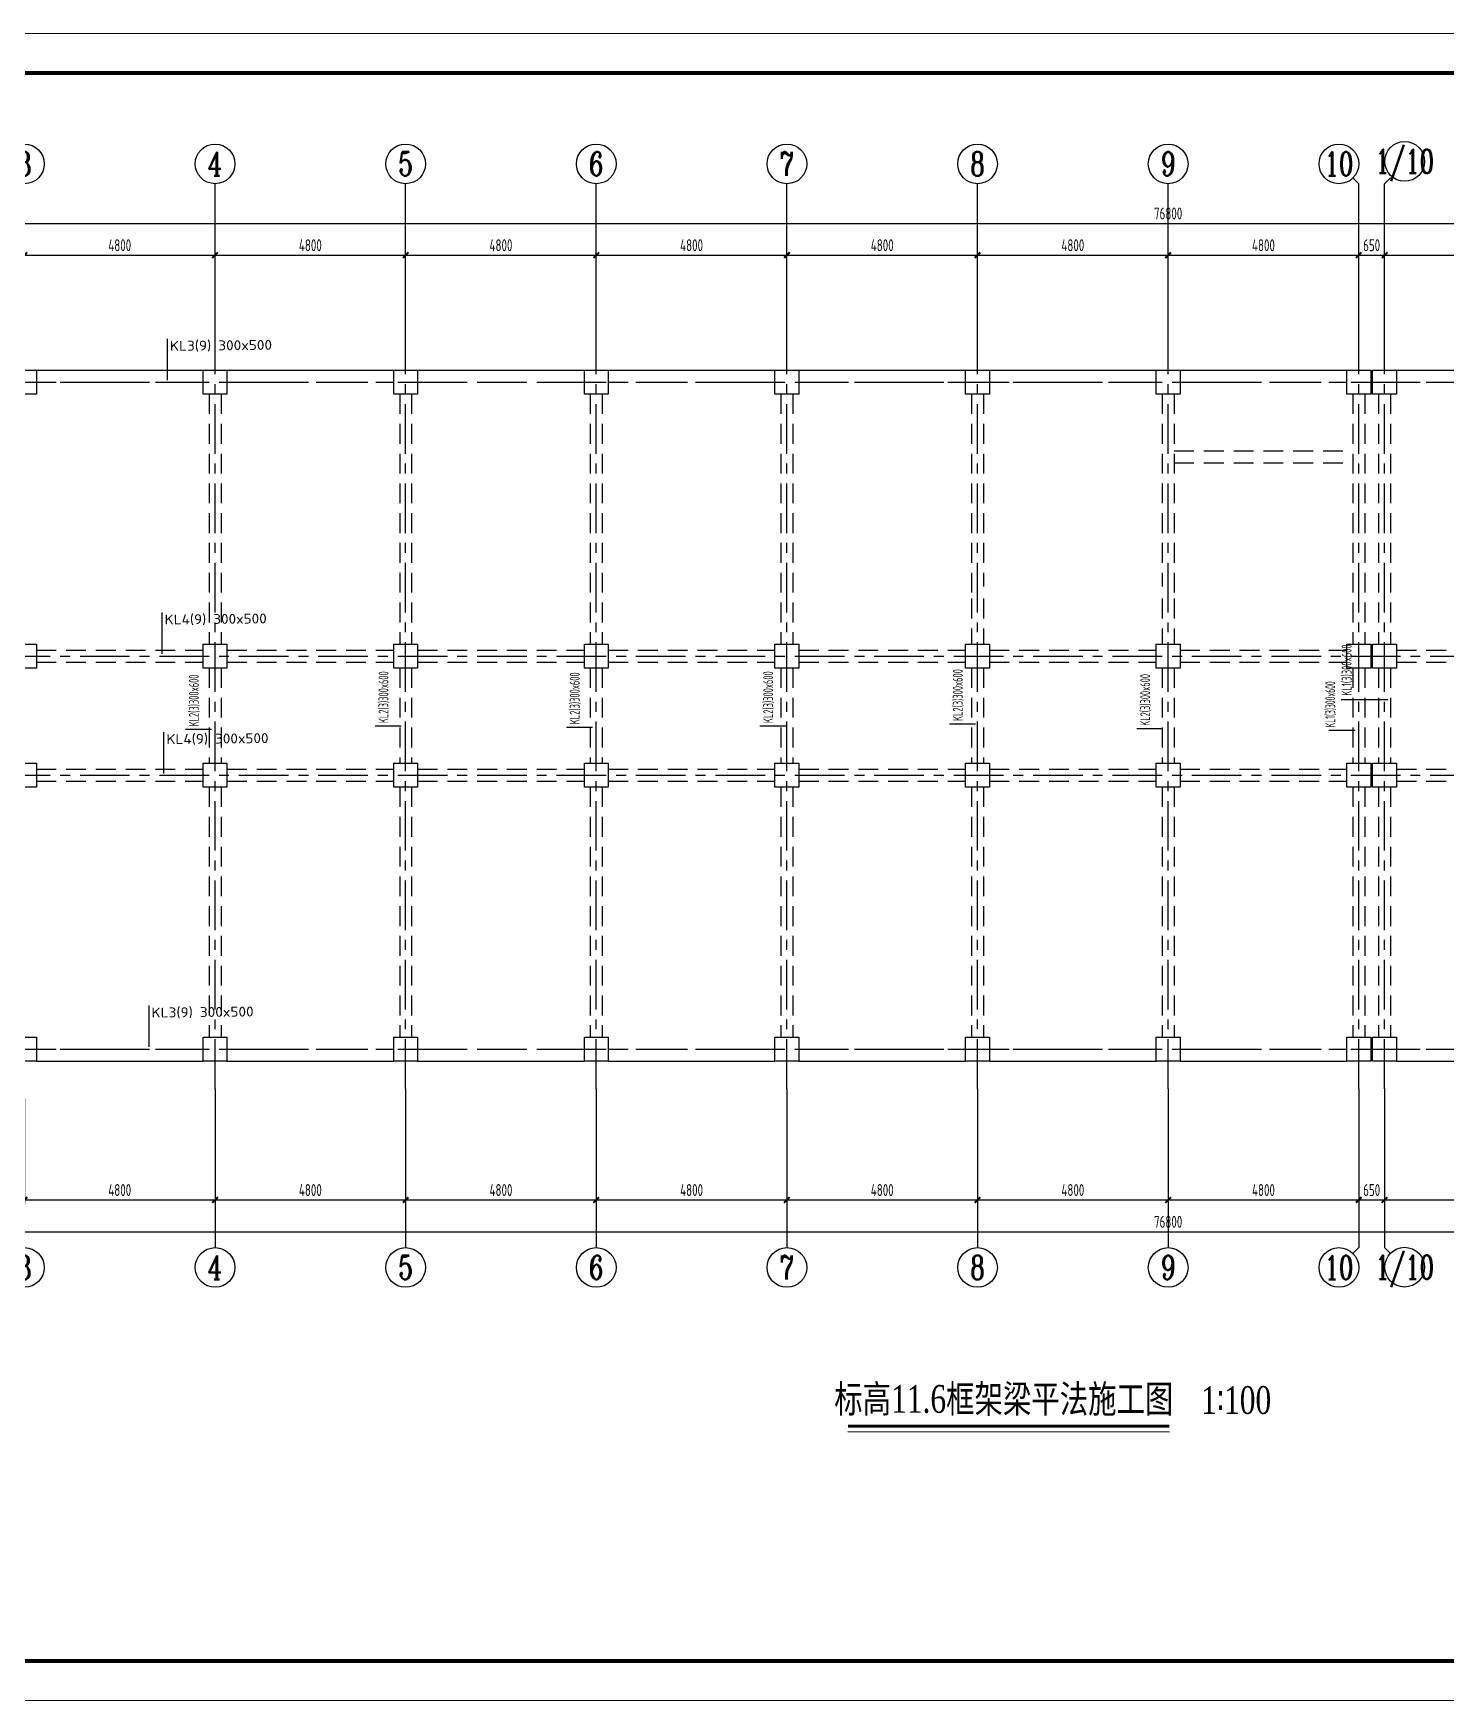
# Model space of a CAD drawing. Extents: x 50245 to 535158, y -325728 to -122983.
# Drawn here: x 195025 to 230588, y -211795 to -169795 of the extents above; entities that cross this region are included whole.
import ezdxf
from ezdxf.enums import TextEntityAlignment as Align

# ---------------------------------------------------------------- set-up
doc = ezdxf.new("R2010")
doc.units = 0
doc.header["$LTSCALE"] = 1000
doc.linetypes.add('CENTER', pattern=[2, 1.25, -0.25, 0.25, -0.25])
doc.linetypes.add('DASHED', pattern=[0.75, 0.5, -0.25])
doc.layers.get('0').update_dxf_attribs({"linetype": 'CONTINUOUS'})
doc.layers.get('Defpoints').update_dxf_attribs({"linetype": 'CONTINUOUS'})
for name, color, linetype in [('AXIS', 253, 'CENTER'), ('AXIS_DIM', 3, 'CONTINUOUS'), ('AXIS_NUM', 7, 'CONTINUOUS'), ('BEAM', 4, 'DASHED'), ('BEAM_CON', 4, 'CONTINUOUS'), ('COLU', 7, 'CONTINUOUS'), ('DIM_SYMB', 3, 'CONTINUOUS'), ('梁集中标注', 2, 'CONTINUOUS')]:
    doc.layers.add(name, color=color, linetype=linetype)
doc.layers.add('PUB_TITLE', color=7, linetype='CONTINUOUS', lineweight=0)
doc.styles.add('TSSD_Axis', font='complex.shx', dxfattribs={"width": 0.7, "bigfont": 'hztxt.shx'})
doc.styles.add('TSSD_Dimension', font='tssdeng.shx', dxfattribs={"width": 0.7, "bigfont": 'hztxt.shx'})
doc.styles.add('图签', font='times.ttf', dxfattribs={"width": 0.75})
doc.dimstyles.new('TSSD_100_100', dxfattribs={"dimtxt": 300, "dimasz": 100, "dimexe": 100, "dimexo": 250, "dimgap": 100, "dimtad": 1, "dimdec": 0, "dimzin": 0, "dimdsep": 46, "dimtxsty": 'TSSD_Dimension', "dimblk": 'ARCHTICK', "dimblk1": 'ARCHTICK', "dimblk2": 'ARCHTICK', "dimcen": 0, "dimdle": 100, "dimclrt": 7, "dimadec": 0, "dimazin": 0, "dimtfac": 1, "dimtdec": 0, "dimtix": 1, "dimtmove": 2, "dimatfit": 3, "dimfxl": 1, "dimtolj": 1, "dimtzin": 0, "dimarcsym": 0})

# ---------------------------------------------------------------- blocks, each defined once
blk = doc.blocks.new('ts_axno')
at = {"color": 0, "linetype": 'ByBlock', "lineweight": -2}
blk.add_circle((0, 0), 0.5, dxfattribs=at)
at = {"color": 0, "linetype": 'ByBlock', "lineweight": -2, "style": 'TSSD_Axis', "width": 0.7}
blk.add_attdef('A', text='', height=0.6, dxfattribs=at).set_placement((0, 0), align=Align.MIDDLE_CENTER)
blk = doc.blocks.new('_ArchTick')
at = {"color": 0, "linetype": 'ByBlock', "const_width": 0.5}
blk.add_lwpolyline([(-0.71, -0.71), (0.71, 0.71)], dxfattribs=at)
blk = doc.blocks.new('*D147')
at = {"layer": 'AXIS_DIM', "color": 0, "lineweight": -2, "transparency": 16777216}
for p, q in [((194800, -196633), (194800, -199283)), ((199600, -196633), (199600, -199283)), ((194700, -199183), (199700, -199183))]:
    blk.add_line(p, q, dxfattribs=at)
at = {"layer": 'Defpoints', "color": 0, "transparency": 16777216}
for p in [(194800, -196383), (199600, -196383), (199600, -199183)]:
    blk.add_point(p, dxfattribs=at)
at = {"layer": 'AXIS_DIM', "color": 0, "lineweight": -2, "transparency": 16777216, "xscale": 100, "yscale": 100, "zscale": 100, "rotation": 180}
blk.add_blockref('_ArchTick', (194800, -199183), dxfattribs=at)
at = {"layer": 'AXIS_DIM', "color": 0, "lineweight": -2, "transparency": 16777216, "xscale": 100, "yscale": 100, "zscale": 100}
blk.add_blockref('_ArchTick', (199600, -199183), dxfattribs=at)
at = {"layer": 'AXIS_DIM', "color": 7, "transparency": 16777216, "insert": (197200, -198933), "char_height": 300, "attachment_point": 5, "style": 'TSSD_Dimension'}
blk.add_mtext('\\A1;4800', dxfattribs=at)
blk = doc.blocks.new('*D148')
at = {"layer": 'AXIS_DIM', "color": 0, "lineweight": -2, "transparency": 16777216}
for p, q in [((199600, -196633), (199600, -199283)), ((204400, -196633), (204400, -199283)), ((199500, -199183), (204500, -199183))]:
    blk.add_line(p, q, dxfattribs=at)
at = {"layer": 'Defpoints', "color": 0, "transparency": 16777216}
for p in [(199600, -196383), (204400, -196383), (204400, -199183)]:
    blk.add_point(p, dxfattribs=at)
at = {"layer": 'AXIS_DIM', "color": 0, "lineweight": -2, "transparency": 16777216, "xscale": 100, "yscale": 100, "zscale": 100, "rotation": 180}
blk.add_blockref('_ArchTick', (199600, -199183), dxfattribs=at)
at = {"layer": 'AXIS_DIM', "color": 0, "lineweight": -2, "transparency": 16777216, "xscale": 100, "yscale": 100, "zscale": 100}
blk.add_blockref('_ArchTick', (204400, -199183), dxfattribs=at)
at = {"layer": 'AXIS_DIM', "color": 7, "transparency": 16777216, "insert": (202000, -198933), "char_height": 300, "attachment_point": 5, "style": 'TSSD_Dimension'}
blk.add_mtext('\\A1;4800', dxfattribs=at)
blk = doc.blocks.new('*D149')
at = {"layer": 'AXIS_DIM', "color": 0, "lineweight": -2, "transparency": 16777216}
for p, q in [((204400, -196633), (204400, -199283)), ((209200, -196633), (209200, -199283)), ((204300, -199183), (209300, -199183))]:
    blk.add_line(p, q, dxfattribs=at)
at = {"layer": 'Defpoints', "color": 0, "transparency": 16777216}
for p in [(204400, -196383), (209200, -196383), (209200, -199183)]:
    blk.add_point(p, dxfattribs=at)
at = {"layer": 'AXIS_DIM', "color": 0, "lineweight": -2, "transparency": 16777216, "xscale": 100, "yscale": 100, "zscale": 100, "rotation": 180}
blk.add_blockref('_ArchTick', (204400, -199183), dxfattribs=at)
at = {"layer": 'AXIS_DIM', "color": 0, "lineweight": -2, "transparency": 16777216, "xscale": 100, "yscale": 100, "zscale": 100}
blk.add_blockref('_ArchTick', (209200, -199183), dxfattribs=at)
at = {"layer": 'AXIS_DIM', "color": 7, "transparency": 16777216, "insert": (206800, -198933), "char_height": 300, "attachment_point": 5, "style": 'TSSD_Dimension'}
blk.add_mtext('\\A1;4800', dxfattribs=at)
blk = doc.blocks.new('*D150')
at = {"layer": 'AXIS_DIM', "color": 0, "lineweight": -2, "transparency": 16777216}
for p, q in [((209200, -196633), (209200, -199283)), ((214000, -196633), (214000, -199283)), ((209100, -199183), (214100, -199183))]:
    blk.add_line(p, q, dxfattribs=at)
at = {"layer": 'Defpoints', "color": 0, "transparency": 16777216}
for p in [(209200, -196383), (214000, -196383), (214000, -199183)]:
    blk.add_point(p, dxfattribs=at)
at = {"layer": 'AXIS_DIM', "color": 0, "lineweight": -2, "transparency": 16777216, "xscale": 100, "yscale": 100, "zscale": 100, "rotation": 180}
blk.add_blockref('_ArchTick', (209200, -199183), dxfattribs=at)
at = {"layer": 'AXIS_DIM', "color": 0, "lineweight": -2, "transparency": 16777216, "xscale": 100, "yscale": 100, "zscale": 100}
blk.add_blockref('_ArchTick', (214000, -199183), dxfattribs=at)
at = {"layer": 'AXIS_DIM', "color": 7, "transparency": 16777216, "insert": (211600, -198933), "char_height": 300, "attachment_point": 5, "style": 'TSSD_Dimension'}
blk.add_mtext('\\A1;4800', dxfattribs=at)
blk = doc.blocks.new('*D151')
at = {"layer": 'AXIS_DIM', "color": 0, "lineweight": -2, "transparency": 16777216}
for p, q in [((214000, -196633), (214000, -199283)), ((218800, -196633), (218800, -199283)), ((213900, -199183), (218900, -199183))]:
    blk.add_line(p, q, dxfattribs=at)
at = {"layer": 'Defpoints', "color": 0, "transparency": 16777216}
for p in [(214000, -196383), (218800, -196383), (218800, -199183)]:
    blk.add_point(p, dxfattribs=at)
at = {"layer": 'AXIS_DIM', "color": 0, "lineweight": -2, "transparency": 16777216, "xscale": 100, "yscale": 100, "zscale": 100, "rotation": 180}
blk.add_blockref('_ArchTick', (214000, -199183), dxfattribs=at)
at = {"layer": 'AXIS_DIM', "color": 0, "lineweight": -2, "transparency": 16777216, "xscale": 100, "yscale": 100, "zscale": 100}
blk.add_blockref('_ArchTick', (218800, -199183), dxfattribs=at)
at = {"layer": 'AXIS_DIM', "color": 7, "transparency": 16777216, "insert": (216400, -198933), "char_height": 300, "attachment_point": 5, "style": 'TSSD_Dimension'}
blk.add_mtext('\\A1;4800', dxfattribs=at)
blk = doc.blocks.new('*D152')
at = {"layer": 'AXIS_DIM', "color": 0, "lineweight": -2, "transparency": 16777216}
for p, q in [((218800, -196633), (218800, -199283)), ((223600, -196633), (223600, -199283)), ((218700, -199183), (223700, -199183))]:
    blk.add_line(p, q, dxfattribs=at)
at = {"layer": 'Defpoints', "color": 0, "transparency": 16777216}
for p in [(218800, -196383), (223600, -196383), (223600, -199183)]:
    blk.add_point(p, dxfattribs=at)
at = {"layer": 'AXIS_DIM', "color": 0, "lineweight": -2, "transparency": 16777216, "xscale": 100, "yscale": 100, "zscale": 100, "rotation": 180}
blk.add_blockref('_ArchTick', (218800, -199183), dxfattribs=at)
at = {"layer": 'AXIS_DIM', "color": 0, "lineweight": -2, "transparency": 16777216, "xscale": 100, "yscale": 100, "zscale": 100}
blk.add_blockref('_ArchTick', (223600, -199183), dxfattribs=at)
at = {"layer": 'AXIS_DIM', "color": 7, "transparency": 16777216, "insert": (221200, -198933), "char_height": 300, "attachment_point": 5, "style": 'TSSD_Dimension'}
blk.add_mtext('\\A1;4800', dxfattribs=at)
blk = doc.blocks.new('*D153')
at = {"layer": 'AXIS_DIM', "color": 0, "lineweight": -2, "transparency": 16777216}
for p, q in [((223600, -196633), (223600, -199283)), ((228400, -196633), (228400, -199283)), ((223500, -199183), (228500, -199183))]:
    blk.add_line(p, q, dxfattribs=at)
at = {"layer": 'Defpoints', "color": 0, "transparency": 16777216}
for p in [(223600, -196383), (228400, -196383), (228400, -199183)]:
    blk.add_point(p, dxfattribs=at)
at = {"layer": 'AXIS_DIM', "color": 0, "lineweight": -2, "transparency": 16777216, "xscale": 100, "yscale": 100, "zscale": 100, "rotation": 180}
blk.add_blockref('_ArchTick', (223600, -199183), dxfattribs=at)
at = {"layer": 'AXIS_DIM', "color": 0, "lineweight": -2, "transparency": 16777216, "xscale": 100, "yscale": 100, "zscale": 100}
blk.add_blockref('_ArchTick', (228400, -199183), dxfattribs=at)
at = {"layer": 'AXIS_DIM', "color": 7, "transparency": 16777216, "insert": (226000, -198933), "char_height": 300, "attachment_point": 5, "style": 'TSSD_Dimension'}
blk.add_mtext('\\A1;4800', dxfattribs=at)
blk = doc.blocks.new('*D154')
at = {"layer": 'AXIS_DIM', "color": 0, "lineweight": -2, "transparency": 16777216}
for p, q in [((228400, -196633), (228400, -199283)), ((229050, -196633), (229050, -199283)), ((228300, -199183), (229150, -199183))]:
    blk.add_line(p, q, dxfattribs=at)
at = {"layer": 'Defpoints', "color": 0, "transparency": 16777216}
for p in [(228400, -196383), (229050, -196383), (229050, -199183)]:
    blk.add_point(p, dxfattribs=at)
at = {"layer": 'AXIS_DIM', "color": 0, "lineweight": -2, "transparency": 16777216, "xscale": 100, "yscale": 100, "zscale": 100, "rotation": 180}
blk.add_blockref('_ArchTick', (228400, -199183), dxfattribs=at)
at = {"layer": 'AXIS_DIM', "color": 0, "lineweight": -2, "transparency": 16777216, "xscale": 100, "yscale": 100, "zscale": 100}
blk.add_blockref('_ArchTick', (229050, -199183), dxfattribs=at)
at = {"layer": 'AXIS_DIM', "color": 7, "transparency": 16777216, "insert": (228725, -198933), "char_height": 300, "attachment_point": 5, "style": 'TSSD_Dimension'}
blk.add_mtext('\\A1;650', dxfattribs=at)
blk = doc.blocks.new('*D155')
at = {"layer": 'AXIS_DIM', "color": 0, "lineweight": -2, "transparency": 16777216}
for p, q in [((229050, -196633), (229050, -199283)), ((233200, -196633), (233200, -199283)), ((228950, -199183), (233300, -199183))]:
    blk.add_line(p, q, dxfattribs=at)
at = {"layer": 'Defpoints', "color": 0, "transparency": 16777216}
for p in [(229050, -196383), (233200, -196383), (233200, -199183)]:
    blk.add_point(p, dxfattribs=at)
at = {"layer": 'AXIS_DIM', "color": 0, "lineweight": -2, "transparency": 16777216, "xscale": 100, "yscale": 100, "zscale": 100, "rotation": 180}
blk.add_blockref('_ArchTick', (229050, -199183), dxfattribs=at)
at = {"layer": 'AXIS_DIM', "color": 0, "lineweight": -2, "transparency": 16777216, "xscale": 100, "yscale": 100, "zscale": 100}
blk.add_blockref('_ArchTick', (233200, -199183), dxfattribs=at)
at = {"layer": 'AXIS_DIM', "color": 7, "transparency": 16777216, "insert": (231125, -198933), "char_height": 300, "attachment_point": 5, "style": 'TSSD_Dimension'}
blk.add_mtext('\\A1;4150', dxfattribs=at)
blk = doc.blocks.new('*D162')
at = {"layer": 'AXIS_DIM', "color": 0, "lineweight": -2, "transparency": 16777216}
for p, q in [((185200, -196633), (185200, -200083)), ((262000, -196633), (262000, -200083)), ((185100, -199983), (262100, -199983))]:
    blk.add_line(p, q, dxfattribs=at)
at = {"layer": 'Defpoints', "color": 0, "transparency": 16777216}
for p in [(185200, -196383), (262000, -196383), (262000, -199983)]:
    blk.add_point(p, dxfattribs=at)
at = {"layer": 'AXIS_DIM', "color": 0, "lineweight": -2, "transparency": 16777216, "xscale": 100, "yscale": 100, "zscale": 100, "rotation": 180}
blk.add_blockref('_ArchTick', (185200, -199983), dxfattribs=at)
at = {"layer": 'AXIS_DIM', "color": 0, "lineweight": -2, "transparency": 16777216, "xscale": 100, "yscale": 100, "zscale": 100}
blk.add_blockref('_ArchTick', (262000, -199983), dxfattribs=at)
at = {"layer": 'AXIS_DIM', "color": 7, "transparency": 16777216, "insert": (223600, -199733), "char_height": 300, "attachment_point": 5, "style": 'TSSD_Dimension'}
blk.add_mtext('\\A1;76800', dxfattribs=at)
blk = doc.blocks.new('*D169')
at = {"layer": 'AXIS_DIM', "color": 0, "lineweight": -2, "transparency": 16777216}
for p, q in [((194700, -175383), (199700, -175383)), ((194800, -177333), (194800, -175283)), ((199600, -177333), (199600, -175283))]:
    blk.add_line(p, q, dxfattribs=at)
at = {"layer": 'Defpoints', "color": 0, "transparency": 16777216}
for p in [(199600, -175383), (194800, -177583), (199600, -177583)]:
    blk.add_point(p, dxfattribs=at)
at = {"layer": 'AXIS_DIM', "color": 0, "lineweight": -2, "transparency": 16777216, "xscale": 100, "yscale": 100, "zscale": 100, "rotation": 180}
blk.add_blockref('_ArchTick', (194800, -175383), dxfattribs=at)
at = {"layer": 'AXIS_DIM', "color": 0, "lineweight": -2, "transparency": 16777216, "xscale": 100, "yscale": 100, "zscale": 100}
blk.add_blockref('_ArchTick', (199600, -175383), dxfattribs=at)
at = {"layer": 'AXIS_DIM', "color": 7, "transparency": 16777216, "insert": (197200, -175133), "char_height": 300, "attachment_point": 5, "style": 'TSSD_Dimension'}
blk.add_mtext('\\A1;4800', dxfattribs=at)
blk = doc.blocks.new('*D170')
at = {"layer": 'AXIS_DIM', "color": 0, "lineweight": -2, "transparency": 16777216}
for p, q in [((199500, -175383), (204500, -175383)), ((199600, -177333), (199600, -175283)), ((204400, -177333), (204400, -175283))]:
    blk.add_line(p, q, dxfattribs=at)
at = {"layer": 'Defpoints', "color": 0, "transparency": 16777216}
for p in [(204400, -175383), (199600, -177583), (204400, -177583)]:
    blk.add_point(p, dxfattribs=at)
at = {"layer": 'AXIS_DIM', "color": 0, "lineweight": -2, "transparency": 16777216, "xscale": 100, "yscale": 100, "zscale": 100, "rotation": 180}
blk.add_blockref('_ArchTick', (199600, -175383), dxfattribs=at)
at = {"layer": 'AXIS_DIM', "color": 0, "lineweight": -2, "transparency": 16777216, "xscale": 100, "yscale": 100, "zscale": 100}
blk.add_blockref('_ArchTick', (204400, -175383), dxfattribs=at)
at = {"layer": 'AXIS_DIM', "color": 7, "transparency": 16777216, "insert": (202000, -175133), "char_height": 300, "attachment_point": 5, "style": 'TSSD_Dimension'}
blk.add_mtext('\\A1;4800', dxfattribs=at)
blk = doc.blocks.new('*D171')
at = {"layer": 'AXIS_DIM', "color": 0, "lineweight": -2, "transparency": 16777216}
for p, q in [((204300, -175383), (209300, -175383)), ((204400, -177333), (204400, -175283)), ((209200, -177333), (209200, -175283))]:
    blk.add_line(p, q, dxfattribs=at)
at = {"layer": 'Defpoints', "color": 0, "transparency": 16777216}
for p in [(209200, -175383), (204400, -177583), (209200, -177583)]:
    blk.add_point(p, dxfattribs=at)
at = {"layer": 'AXIS_DIM', "color": 0, "lineweight": -2, "transparency": 16777216, "xscale": 100, "yscale": 100, "zscale": 100, "rotation": 180}
blk.add_blockref('_ArchTick', (204400, -175383), dxfattribs=at)
at = {"layer": 'AXIS_DIM', "color": 0, "lineweight": -2, "transparency": 16777216, "xscale": 100, "yscale": 100, "zscale": 100}
blk.add_blockref('_ArchTick', (209200, -175383), dxfattribs=at)
at = {"layer": 'AXIS_DIM', "color": 7, "transparency": 16777216, "insert": (206800, -175133), "char_height": 300, "attachment_point": 5, "style": 'TSSD_Dimension'}
blk.add_mtext('\\A1;4800', dxfattribs=at)
blk = doc.blocks.new('*D172')
at = {"layer": 'AXIS_DIM', "color": 0, "lineweight": -2, "transparency": 16777216}
for p, q in [((209100, -175383), (214100, -175383)), ((209200, -177333), (209200, -175283)), ((214000, -177333), (214000, -175283))]:
    blk.add_line(p, q, dxfattribs=at)
at = {"layer": 'Defpoints', "color": 0, "transparency": 16777216}
for p in [(214000, -175383), (209200, -177583), (214000, -177583)]:
    blk.add_point(p, dxfattribs=at)
at = {"layer": 'AXIS_DIM', "color": 0, "lineweight": -2, "transparency": 16777216, "xscale": 100, "yscale": 100, "zscale": 100, "rotation": 180}
blk.add_blockref('_ArchTick', (209200, -175383), dxfattribs=at)
at = {"layer": 'AXIS_DIM', "color": 0, "lineweight": -2, "transparency": 16777216, "xscale": 100, "yscale": 100, "zscale": 100}
blk.add_blockref('_ArchTick', (214000, -175383), dxfattribs=at)
at = {"layer": 'AXIS_DIM', "color": 7, "transparency": 16777216, "insert": (211600, -175133), "char_height": 300, "attachment_point": 5, "style": 'TSSD_Dimension'}
blk.add_mtext('\\A1;4800', dxfattribs=at)
blk = doc.blocks.new('*D173')
at = {"layer": 'AXIS_DIM', "color": 0, "lineweight": -2, "transparency": 16777216}
for p, q in [((213900, -175383), (218900, -175383)), ((214000, -177333), (214000, -175283)), ((218800, -177333), (218800, -175283))]:
    blk.add_line(p, q, dxfattribs=at)
at = {"layer": 'Defpoints', "color": 0, "transparency": 16777216}
for p in [(218800, -175383), (214000, -177583), (218800, -177583)]:
    blk.add_point(p, dxfattribs=at)
at = {"layer": 'AXIS_DIM', "color": 0, "lineweight": -2, "transparency": 16777216, "xscale": 100, "yscale": 100, "zscale": 100, "rotation": 180}
blk.add_blockref('_ArchTick', (214000, -175383), dxfattribs=at)
at = {"layer": 'AXIS_DIM', "color": 0, "lineweight": -2, "transparency": 16777216, "xscale": 100, "yscale": 100, "zscale": 100}
blk.add_blockref('_ArchTick', (218800, -175383), dxfattribs=at)
at = {"layer": 'AXIS_DIM', "color": 7, "transparency": 16777216, "insert": (216400, -175133), "char_height": 300, "attachment_point": 5, "style": 'TSSD_Dimension'}
blk.add_mtext('\\A1;4800', dxfattribs=at)
blk = doc.blocks.new('*D174')
at = {"layer": 'AXIS_DIM', "color": 0, "lineweight": -2, "transparency": 16777216}
for p, q in [((218700, -175383), (223700, -175383)), ((218800, -177333), (218800, -175283)), ((223600, -177333), (223600, -175283))]:
    blk.add_line(p, q, dxfattribs=at)
at = {"layer": 'Defpoints', "color": 0, "transparency": 16777216}
for p in [(223600, -175383), (218800, -177583), (223600, -177583)]:
    blk.add_point(p, dxfattribs=at)
at = {"layer": 'AXIS_DIM', "color": 0, "lineweight": -2, "transparency": 16777216, "xscale": 100, "yscale": 100, "zscale": 100, "rotation": 180}
blk.add_blockref('_ArchTick', (218800, -175383), dxfattribs=at)
at = {"layer": 'AXIS_DIM', "color": 0, "lineweight": -2, "transparency": 16777216, "xscale": 100, "yscale": 100, "zscale": 100}
blk.add_blockref('_ArchTick', (223600, -175383), dxfattribs=at)
at = {"layer": 'AXIS_DIM', "color": 7, "transparency": 16777216, "insert": (221200, -175133), "char_height": 300, "attachment_point": 5, "style": 'TSSD_Dimension'}
blk.add_mtext('\\A1;4800', dxfattribs=at)
blk = doc.blocks.new('*D175')
at = {"layer": 'AXIS_DIM', "color": 0, "lineweight": -2, "transparency": 16777216}
for p, q in [((223500, -175383), (228500, -175383)), ((223600, -177333), (223600, -175283)), ((228400, -177333), (228400, -175283))]:
    blk.add_line(p, q, dxfattribs=at)
at = {"layer": 'Defpoints', "color": 0, "transparency": 16777216}
for p in [(228400, -175383), (223600, -177583), (228400, -177583)]:
    blk.add_point(p, dxfattribs=at)
at = {"layer": 'AXIS_DIM', "color": 0, "lineweight": -2, "transparency": 16777216, "xscale": 100, "yscale": 100, "zscale": 100, "rotation": 180}
blk.add_blockref('_ArchTick', (223600, -175383), dxfattribs=at)
at = {"layer": 'AXIS_DIM', "color": 0, "lineweight": -2, "transparency": 16777216, "xscale": 100, "yscale": 100, "zscale": 100}
blk.add_blockref('_ArchTick', (228400, -175383), dxfattribs=at)
at = {"layer": 'AXIS_DIM', "color": 7, "transparency": 16777216, "insert": (226000, -175133), "char_height": 300, "attachment_point": 5, "style": 'TSSD_Dimension'}
blk.add_mtext('\\A1;4800', dxfattribs=at)
blk = doc.blocks.new('*D176')
at = {"layer": 'AXIS_DIM', "color": 0, "lineweight": -2, "transparency": 16777216}
for p, q in [((228300, -175383), (229150, -175383)), ((228400, -177333), (228400, -175283)), ((229050, -177333), (229050, -175283))]:
    blk.add_line(p, q, dxfattribs=at)
at = {"layer": 'Defpoints', "color": 0, "transparency": 16777216}
for p in [(229050, -175383), (228400, -177583), (229050, -177583)]:
    blk.add_point(p, dxfattribs=at)
at = {"layer": 'AXIS_DIM', "color": 0, "lineweight": -2, "transparency": 16777216, "xscale": 100, "yscale": 100, "zscale": 100, "rotation": 180}
blk.add_blockref('_ArchTick', (228400, -175383), dxfattribs=at)
at = {"layer": 'AXIS_DIM', "color": 0, "lineweight": -2, "transparency": 16777216, "xscale": 100, "yscale": 100, "zscale": 100}
blk.add_blockref('_ArchTick', (229050, -175383), dxfattribs=at)
at = {"layer": 'AXIS_DIM', "color": 7, "transparency": 16777216, "insert": (228725, -175133), "char_height": 300, "attachment_point": 5, "style": 'TSSD_Dimension'}
blk.add_mtext('\\A1;650', dxfattribs=at)
blk = doc.blocks.new('*D177')
at = {"layer": 'AXIS_DIM', "color": 0, "lineweight": -2, "transparency": 16777216}
for p, q in [((228950, -175383), (233300, -175383)), ((229050, -177333), (229050, -175283)), ((233200, -177333), (233200, -175283))]:
    blk.add_line(p, q, dxfattribs=at)
at = {"layer": 'Defpoints', "color": 0, "transparency": 16777216}
for p in [(233200, -175383), (229050, -177583), (233200, -177583)]:
    blk.add_point(p, dxfattribs=at)
at = {"layer": 'AXIS_DIM', "color": 0, "lineweight": -2, "transparency": 16777216, "xscale": 100, "yscale": 100, "zscale": 100, "rotation": 180}
blk.add_blockref('_ArchTick', (229050, -175383), dxfattribs=at)
at = {"layer": 'AXIS_DIM', "color": 0, "lineweight": -2, "transparency": 16777216, "xscale": 100, "yscale": 100, "zscale": 100}
blk.add_blockref('_ArchTick', (233200, -175383), dxfattribs=at)
at = {"layer": 'AXIS_DIM', "color": 7, "transparency": 16777216, "insert": (231125, -175133), "char_height": 300, "attachment_point": 5, "style": 'TSSD_Dimension'}
blk.add_mtext('\\A1;4150', dxfattribs=at)
blk = doc.blocks.new('*D184')
at = {"layer": 'AXIS_DIM', "color": 0, "lineweight": -2, "transparency": 16777216}
for p, q in [((185100, -174583), (262100, -174583)), ((185200, -177333), (185200, -174483)), ((262000, -177333), (262000, -174483))]:
    blk.add_line(p, q, dxfattribs=at)
at = {"layer": 'Defpoints', "color": 0, "transparency": 16777216}
for p in [(262000, -174583), (185200, -177583), (262000, -177583)]:
    blk.add_point(p, dxfattribs=at)
at = {"layer": 'AXIS_DIM', "color": 0, "lineweight": -2, "transparency": 16777216, "xscale": 100, "yscale": 100, "zscale": 100, "rotation": 180}
blk.add_blockref('_ArchTick', (185200, -174583), dxfattribs=at)
at = {"layer": 'AXIS_DIM', "color": 0, "lineweight": -2, "transparency": 16777216, "xscale": 100, "yscale": 100, "zscale": 100}
blk.add_blockref('_ArchTick', (262000, -174583), dxfattribs=at)
at = {"layer": 'AXIS_DIM', "color": 7, "transparency": 16777216, "insert": (223600, -174333), "char_height": 300, "attachment_point": 5, "style": 'TSSD_Dimension'}
blk.add_mtext('\\A1;76800', dxfattribs=at)

msp = doc.modelspace()

# ---------------------------------------------------------------- linework, layer by layer
at = {"layer": 'AXIS'}
for p, q in [((199600.2, -196383.3), (199600.2, -177583.3)), ((204400.2, -196383.3), (204400.2, -177583.3)), ((209200.2, -196383.3), (209200.2, -177583.3)), ((214000.2, -196383.3), (214000.2, -177583.3)), ((218800.2, -196383.3), (218800.2, -177583.3)), ((223600.2, -196383.3), (223600.2, -177583.3)), ((228400.2, -196383.3), (228400.2, -177583.3)), ((229050.2, -196383.3), (229050.2, -177583.3)), ((184200.2, -178583.3), (263000.2, -178583.3)), ((184200.2, -185483.3), (263000.2, -185483.3)), ((184200.2, -185483.3), (263000.2, -185483.3)), ((184200.2, -188483.3), (263000.2, -188483.3)), ((184200.2, -188483.3), (263000.2, -188483.3)), ((184200.2, -195383.3), (263000.2, -195383.3)), ((184200.2, -195383.3), (263000.2, -195383.3))]:
    msp.add_line(p, q, dxfattribs=at)
at = {"layer": 'AXIS_NUM'}
for p, q in [((228400.2, -173583.3), (228253.7, -173436.8)), ((229050.2, -173583.3), (229196.6, -173436.8)), ((199600.2, -177583.3), (199600.2, -173583.3)), ((204400.2, -177583.3), (204400.2, -173583.3)), ((209200.2, -177583.3), (209200.2, -173583.3)), ((214000.2, -177583.3), (214000.2, -173583.3)), ((218800.2, -177583.3), (218800.2, -173583.3)), ((223600.2, -177583.3), (223600.2, -173583.3)), ((228400.2, -177583.3), (228400.2, -173583.3)), ((229050.2, -177583.3), (229050.2, -173583.3)), ((199600.2, -196383.3), (199600.2, -200383.3)), ((204400.2, -196383.3), (204400.2, -200383.3)), ((209200.2, -196383.3), (209200.2, -200383.3)), ((214000.2, -196383.3), (214000.2, -200383.3)), ((218800.2, -196383.3), (218800.2, -200383.3)), ((223600.2, -196383.3), (223600.2, -200383.3)), ((228400.2, -196383.3), (228400.2, -200383.3)), ((229050.2, -196383.3), (229050.2, -200383.3)), ((228400.2, -200383.3), (228253.7, -200529.7)), ((229050.2, -200383.3), (229196.6, -200529.7))]:
    msp.add_line(p, q, dxfattribs=at)
at = {"layer": 'BEAM'}
for p, q in [((195100.2, -178583.3), (199300.2, -178583.3)), ((199450.2, -178883.3), (199450.2, -185183.3)), ((199750.2, -178883.3), (199750.2, -185183.3)), ((199900.2, -178583.3), (204100.2, -178583.3)), ((204250.2, -178883.3), (204250.2, -185183.3)), ((204550.2, -178883.3), (204550.2, -185183.3)), ((204700.2, -178583.3), (208900.2, -178583.3)), ((209050.2, -178883.3), (209050.2, -185183.3)), ((209350.2, -178883.3), (209350.2, -185183.3)), ((209500.2, -178583.3), (213700.2, -178583.3)), ((213850.2, -178883.3), (213850.2, -185183.3)), ((214150.2, -178883.3), (214150.2, -185183.3)), ((214300.2, -178583.3), (218500.2, -178583.3)), ((218650.2, -178883.3), (218650.2, -184033.3)), ((218950.2, -178883.3), (218950.2, -183733.3)), ((219100.2, -178583.3), (223300.2, -178583.3)), ((223450.2, -178883.3), (223450.2, -183733.3)), ((223750.2, -178883.3), (223750.2, -184033.3)), ((223900.2, -178583.3), (228100.2, -178583.3)), ((228250.2, -178883.3), (228250.2, -185183.3)), ((228550.2, -178883.3), (228550.2, -185183.3)), ((228900.2, -178883.3), (228900.2, -185183.3)), ((229200.2, -178883.3), (229200.2, -185183.3)), ((229350.2, -178583.3), (232900.2, -178583.3)), ((223750.2, -180313.3), (228250.2, -180313.3)), ((223750.2, -180613.3), (228250.2, -180613.3)), ((218650.2, -184033.3), (218650.2, -185183.3)), ((218950.2, -184033.3), (218950.2, -185183.3)), ((223450.2, -184033.3), (223450.2, -185183.3)), ((223750.2, -184033.3), (223750.2, -185183.3)), ((195100.2, -185333.3), (199300.2, -185333.3)), ((195100.2, -185633.3), (199300.2, -185633.3)), ((199900.2, -185333.3), (204100.2, -185333.3)), ((199900.2, -185633.3), (204100.2, -185633.3)), ((204700.2, -185333.3), (208900.2, -185333.3)), ((204700.2, -185633.3), (208900.2, -185633.3)), ((209500.2, -185333.3), (213700.2, -185333.3)), ((209500.2, -185633.3), (213700.2, -185633.3)), ((214300.2, -185333.3), (218500.2, -185333.3)), ((214300.2, -185633.3), (218500.2, -185633.3)), ((219100.2, -185333.3), (223300.2, -185333.3)), ((219100.2, -185633.3), (223300.2, -185633.3)), ((223900.2, -185333.3), (228100.2, -185333.3)), ((223900.2, -185633.3), (228100.2, -185633.3)), ((229350.2, -185333.3), (232900.2, -185333.3)), ((229350.2, -185633.3), (232900.2, -185633.3)), ((199450.2, -185783.3), (199450.2, -188183.3)), ((199750.2, -185783.3), (199750.2, -188183.3)), ((204250.2, -185783.3), (204250.2, -188183.3)), ((204550.2, -185783.3), (204550.2, -188183.3)), ((209050.2, -185783.3), (209050.2, -188183.3)), ((209350.2, -185783.3), (209350.2, -188183.3)), ((213850.2, -185783.3), (213850.2, -188183.3)), ((214150.2, -185783.3), (214150.2, -188183.3)), ((218650.2, -185783.3), (218650.2, -188183.3)), ((218950.2, -185783.3), (218950.2, -188183.3)), ((223450.2, -185783.3), (223450.2, -188183.3)), ((223750.2, -185783.3), (223750.2, -188183.3)), ((228250.2, -185783.3), (228250.2, -188183.3)), ((228550.2, -185783.3), (228550.2, -188183.3)), ((228900.2, -185783.3), (228900.2, -188183.3)), ((229200.2, -185783.3), (229200.2, -188183.3)), ((195100.2, -188333.3), (199300.2, -188333.3)), ((199900.2, -188333.3), (204100.2, -188333.3)), ((204700.2, -188333.3), (208900.2, -188333.3)), ((209500.2, -188333.3), (213700.2, -188333.3)), ((214300.2, -188333.3), (218500.2, -188333.3)), ((219100.2, -188333.3), (223300.2, -188333.3)), ((223900.2, -188333.3), (228100.2, -188333.3)), ((229350.2, -188333.3), (232900.2, -188333.3)), ((195100.2, -188633.3), (199300.2, -188633.3)), ((199450.2, -188783.3), (199450.2, -195083.3)), ((199750.2, -188783.3), (199750.2, -195083.3)), ((199900.2, -188633.3), (204100.2, -188633.3)), ((204250.2, -188783.3), (204250.2, -195083.3)), ((204550.2, -188783.3), (204550.2, -195083.3)), ((204700.2, -188633.3), (208900.2, -188633.3)), ((209050.2, -188783.3), (209050.2, -195083.3)), ((209350.2, -188783.3), (209350.2, -195083.3)), ((209500.2, -188633.3), (213700.2, -188633.3)), ((213850.2, -188783.3), (213850.2, -195083.3)), ((214150.2, -188783.3), (214150.2, -195083.3)), ((214300.2, -188633.3), (218500.2, -188633.3)), ((218650.2, -188783.3), (218650.2, -195083.3)), ((218950.2, -188783.3), (218950.2, -195083.3)), ((219100.2, -188633.3), (223300.2, -188633.3)), ((223450.2, -188783.3), (223450.2, -195083.3)), ((223750.2, -188783.3), (223750.2, -195083.3)), ((223900.2, -188633.3), (228100.2, -188633.3)), ((228250.2, -188783.3), (228250.2, -195083.3)), ((228550.2, -188783.3), (228550.2, -195083.3)), ((228900.2, -188783.3), (228900.2, -195083.3)), ((229200.2, -188783.3), (229200.2, -195083.3)), ((229350.2, -188633.3), (232900.2, -188633.3)), ((195100.2, -195383.3), (199300.2, -195383.3)), ((199900.2, -195383.3), (204100.2, -195383.3)), ((204700.2, -195383.3), (208900.2, -195383.3)), ((209500.2, -195383.3), (213700.2, -195383.3)), ((214300.2, -195383.3), (218500.2, -195383.3)), ((219100.2, -195383.3), (223300.2, -195383.3)), ((223900.2, -195383.3), (228100.2, -195383.3)), ((229350.2, -195383.3), (232900.2, -195383.3))]:
    msp.add_line(p, q, dxfattribs=at)
at = {"layer": 'BEAM_CON'}
for p, q in [((195100.2, -178283.3), (199300.2, -178283.3)), ((199900.2, -178283.3), (204100.2, -178283.3)), ((204700.2, -178283.3), (208900.2, -178283.3)), ((209500.2, -178283.3), (213700.2, -178283.3)), ((214300.2, -178283.3), (218500.2, -178283.3)), ((219100.2, -178283.3), (223300.2, -178283.3)), ((223900.2, -178283.3), (228100.2, -178283.3)), ((229350.2, -178283.3), (232900.2, -178283.3)), ((195100.2, -195683.3), (199300.2, -195683.3)), ((199900.2, -195683.3), (204100.2, -195683.3)), ((204700.2, -195683.3), (208900.2, -195683.3)), ((209500.2, -195683.3), (213700.2, -195683.3)), ((214300.2, -195683.3), (218500.2, -195683.3)), ((219100.2, -195683.3), (223300.2, -195683.3)), ((223900.2, -195683.3), (228100.2, -195683.3)), ((229350.2, -195683.3), (232900.2, -195683.3))]:
    msp.add_line(p, q, dxfattribs=at)
at = {"layer": 'COLU'}
for points in [[(194500.2, -178283.3), (195100.2, -178283.3), (195100.2, -178883.3), (194500.2, -178883.3)], [(199300.2, -178283.3), (199900.2, -178283.3), (199900.2, -178883.3), (199300.2, -178883.3)], [(204100.2, -178283.3), (204700.2, -178283.3), (204700.2, -178883.3), (204100.2, -178883.3)], [(208900.2, -178283.3), (209500.2, -178283.3), (209500.2, -178883.3), (208900.2, -178883.3)], [(213700.2, -178283.3), (214300.2, -178283.3), (214300.2, -178883.3), (213700.2, -178883.3)], [(218500.2, -178283.3), (219100.2, -178283.3), (219100.2, -178883.3), (218500.2, -178883.3)], [(223300.2, -178283.3), (223900.2, -178283.3), (223900.2, -178883.3), (223300.2, -178883.3)], [(228100.2, -178283.3), (228700.2, -178283.3), (228700.2, -178883.3), (228100.2, -178883.3)], [(228750.2, -178283.3), (229350.2, -178283.3), (229350.2, -178883.3), (228750.2, -178883.3)], [(194500.2, -185183.3), (195100.2, -185183.3), (195100.2, -185783.3), (194500.2, -185783.3)], [(199300.2, -185183.3), (199900.2, -185183.3), (199900.2, -185783.3), (199300.2, -185783.3)], [(204100.2, -185183.3), (204700.2, -185183.3), (204700.2, -185783.3), (204100.2, -185783.3)], [(208900.2, -185183.3), (209500.2, -185183.3), (209500.2, -185783.3), (208900.2, -185783.3)], [(213700.2, -185183.3), (214300.2, -185183.3), (214300.2, -185783.3), (213700.2, -185783.3)], [(218500.2, -185183.3), (219100.2, -185183.3), (219100.2, -185783.3), (218500.2, -185783.3)], [(223300.2, -185183.3), (223900.2, -185183.3), (223900.2, -185783.3), (223300.2, -185783.3)], [(228100.2, -185183.3), (228700.2, -185183.3), (228700.2, -185783.3), (228100.2, -185783.3)], [(228750.2, -185183.3), (229350.2, -185183.3), (229350.2, -185783.3), (228750.2, -185783.3)], [(194500.2, -188183.3), (195100.2, -188183.3), (195100.2, -188783.3), (194500.2, -188783.3)], [(199300.2, -188183.3), (199900.2, -188183.3), (199900.2, -188783.3), (199300.2, -188783.3)], [(204100.2, -188183.3), (204700.2, -188183.3), (204700.2, -188783.3), (204100.2, -188783.3)], [(208900.2, -188183.3), (209500.2, -188183.3), (209500.2, -188783.3), (208900.2, -188783.3)], [(213700.2, -188183.3), (214300.2, -188183.3), (214300.2, -188783.3), (213700.2, -188783.3)], [(218500.2, -188183.3), (219100.2, -188183.3), (219100.2, -188783.3), (218500.2, -188783.3)], [(223300.2, -188183.3), (223900.2, -188183.3), (223900.2, -188783.3), (223300.2, -188783.3)], [(228100.2, -188183.3), (228700.2, -188183.3), (228700.2, -188783.3), (228100.2, -188783.3)], [(228750.2, -188183.3), (229350.2, -188183.3), (229350.2, -188783.3), (228750.2, -188783.3)], [(194500.2, -195083.3), (195100.2, -195083.3), (195100.2, -195683.3), (194500.2, -195683.3)], [(199300.2, -195083.3), (199900.2, -195083.3), (199900.2, -195683.3), (199300.2, -195683.3)], [(204100.2, -195083.3), (204700.2, -195083.3), (204700.2, -195683.3), (204100.2, -195683.3)], [(208900.2, -195083.3), (209500.2, -195083.3), (209500.2, -195683.3), (208900.2, -195683.3)], [(213700.2, -195083.3), (214300.2, -195083.3), (214300.2, -195683.3), (213700.2, -195683.3)], [(218500.2, -195083.3), (219100.2, -195083.3), (219100.2, -195683.3), (218500.2, -195683.3)], [(223300.2, -195083.3), (223900.2, -195083.3), (223900.2, -195683.3), (223300.2, -195683.3)], [(228100.2, -195083.3), (228700.2, -195083.3), (228700.2, -195683.3), (228100.2, -195683.3)], [(228750.2, -195083.3), (229350.2, -195083.3), (229350.2, -195683.3), (228750.2, -195683.3)]]:
    msp.add_lwpolyline(points, close=True, dxfattribs=at)
at = {"layer": 'DIM_SYMB', "const_width": 70}
msp.add_lwpolyline([(215537.6, -204879.9), (223633.3, -204881)], dxfattribs=at)
at = {"layer": 'DIM_SYMB'}
msp.add_lwpolyline([(215537.6, -205011.3), (223633.3, -205021)], dxfattribs=at)
at = {"layer": 'PUB_TITLE'}
msp.add_lwpolyline([(167440.3, -211795.2), (271540.3, -211795.2), (271540.3, -169795.2), (167440.3, -169795.2)], close=True, dxfattribs=at)
at = {"layer": 'PUB_TITLE', "const_width": 100}
msp.add_lwpolyline([(169940.3, -210795.2), (270540.3, -210795.2), (270540.3, -170795.2), (169940.3, -170795.2)], close=True, dxfattribs=at)
at = {"layer": '梁集中标注'}
for p, q in [((198402.8, -178535.5), (198402.8, -177492.5)), ((198269.2, -185427.9), (198269.2, -184385)), ((229132.8, -186582.3), (227953.5, -186582.3)), ((204288.9, -187250.5), (203631, -187250.5)), ((209104.8, -187277.5), (208447, -187277.5)), ((213975.2, -187250), (213317.3, -187250)), ((218750.9, -187195.6), (218093.1, -187195.6)), ((223468.5, -187317.5), (222810.6, -187317.5)), ((198314.4, -188441), (198314.4, -187398.1)), ((199514.1, -187332.2), (198856.2, -187332.2)), ((228305.9, -187354.7), (227648, -187354.7)), ((197939.2, -195329.3), (197939.2, -194286.4))]:
    msp.add_line(p, q, dxfattribs=at)

# ---------------------------------------------------------------- block references
at = {"layer": 'AXIS_NUM'}
ref = msp.add_blockref('ts_axno', (194800.2, -173083.3), dxfattribs=dict(at, xscale=1000, yscale=1000, zscale=1000))
ref.add_attrib('3', '3', dxfattribs={"height": 600, "style": 'TSSD_Axis', "width": 0.7}).set_placement((194800.2, -173083.3), align=Align.MIDDLE_CENTER)
ref = msp.add_blockref('ts_axno', (199600.2, -173083.3), dxfattribs=dict(at, xscale=1000, yscale=1000, zscale=1000))
ref.add_attrib('4', '4', dxfattribs={"height": 600, "style": 'TSSD_Axis', "width": 0.7}).set_placement((199600.2, -173083.3), align=Align.MIDDLE_CENTER)
ref = msp.add_blockref('ts_axno', (204400.2, -173083.3), dxfattribs=dict(at, xscale=1000, yscale=1000, zscale=1000))
ref.add_attrib('5', '5', dxfattribs={"height": 600, "style": 'TSSD_Axis', "width": 0.7}).set_placement((204400.2, -173083.3), align=Align.MIDDLE_CENTER)
ref = msp.add_blockref('ts_axno', (209200.2, -173083.3), dxfattribs=dict(at, xscale=1000, yscale=1000, zscale=1000))
ref.add_attrib('6', '6', dxfattribs={"height": 600, "style": 'TSSD_Axis', "width": 0.7}).set_placement((209200.2, -173083.3), align=Align.MIDDLE_CENTER)
ref = msp.add_blockref('ts_axno', (214000.2, -173083.3), dxfattribs=dict(at, xscale=1000, yscale=1000, zscale=1000))
ref.add_attrib('7', '7', dxfattribs={"height": 600, "style": 'TSSD_Axis', "width": 0.7}).set_placement((214000.2, -173083.3), align=Align.MIDDLE_CENTER)
ref = msp.add_blockref('ts_axno', (218800.2, -173083.3), dxfattribs=dict(at, xscale=1000, yscale=1000, zscale=1000))
ref.add_attrib('8', '8', dxfattribs={"height": 600, "style": 'TSSD_Axis', "width": 0.7}).set_placement((218800.2, -173083.3), align=Align.MIDDLE_CENTER)
ref = msp.add_blockref('ts_axno', (223600.2, -173083.3), dxfattribs=dict(at, xscale=1000, yscale=1000, zscale=1000))
ref.add_attrib('9', '9', dxfattribs={"height": 600, "style": 'TSSD_Axis', "width": 0.7}).set_placement((223600.2, -173083.3), align=Align.MIDDLE_CENTER)
ref = msp.add_blockref('ts_axno', (227900.2, -173083.3), dxfattribs=dict(at, xscale=1000, yscale=1000, zscale=1000))
ref.add_attrib('10', '10', dxfattribs={"height": 600, "style": 'TSSD_Axis', "width": 0.7}).set_placement((227900.2, -173083.3), align=Align.MIDDLE_CENTER)
ref = msp.add_blockref('ts_axno', (229555.6, -173020.5), dxfattribs=dict(at, xscale=1000, yscale=1000, zscale=1000))
ref.add_attrib('11', '1/10', dxfattribs={"height": 600, "style": 'TSSD_Axis', "width": 0.7}).set_placement((229555.6, -173020.5), align=Align.MIDDLE_CENTER)
ref = msp.add_blockref('ts_axno', (194800.2, -200883.3), dxfattribs=dict(at, xscale=1000, yscale=1000, zscale=1000))
ref.add_attrib('3', '3', dxfattribs={"height": 600, "style": 'TSSD_Axis', "width": 0.7}).set_placement((194800.2, -200883.3), align=Align.MIDDLE_CENTER)
ref = msp.add_blockref('ts_axno', (199600.2, -200883.3), dxfattribs=dict(at, xscale=1000, yscale=1000, zscale=1000))
ref.add_attrib('4', '4', dxfattribs={"height": 600, "style": 'TSSD_Axis', "width": 0.7}).set_placement((199600.2, -200883.3), align=Align.MIDDLE_CENTER)
ref = msp.add_blockref('ts_axno', (204400.2, -200883.3), dxfattribs=dict(at, xscale=1000, yscale=1000, zscale=1000))
ref.add_attrib('5', '5', dxfattribs={"height": 600, "style": 'TSSD_Axis', "width": 0.7}).set_placement((204400.2, -200883.3), align=Align.MIDDLE_CENTER)
ref = msp.add_blockref('ts_axno', (209200.2, -200883.3), dxfattribs=dict(at, xscale=1000, yscale=1000, zscale=1000))
ref.add_attrib('6', '6', dxfattribs={"height": 600, "style": 'TSSD_Axis', "width": 0.7}).set_placement((209200.2, -200883.3), align=Align.MIDDLE_CENTER)
ref = msp.add_blockref('ts_axno', (214000.2, -200883.3), dxfattribs=dict(at, xscale=1000, yscale=1000, zscale=1000))
ref.add_attrib('7', '7', dxfattribs={"height": 600, "style": 'TSSD_Axis', "width": 0.7}).set_placement((214000.2, -200883.3), align=Align.MIDDLE_CENTER)
ref = msp.add_blockref('ts_axno', (218800.2, -200883.3), dxfattribs=dict(at, xscale=1000, yscale=1000, zscale=1000))
ref.add_attrib('8', '8', dxfattribs={"height": 600, "style": 'TSSD_Axis', "width": 0.7}).set_placement((218800.2, -200883.3), align=Align.MIDDLE_CENTER)
ref = msp.add_blockref('ts_axno', (223600.2, -200883.3), dxfattribs=dict(at, xscale=1000, yscale=1000, zscale=1000))
ref.add_attrib('9', '9', dxfattribs={"height": 600, "style": 'TSSD_Axis', "width": 0.7}).set_placement((223600.2, -200883.3), align=Align.MIDDLE_CENTER)
ref = msp.add_blockref('ts_axno', (227900.2, -200883.3), dxfattribs=dict(at, xscale=1000, yscale=1000, zscale=1000))
ref.add_attrib('10', '10', dxfattribs={"height": 600, "style": 'TSSD_Axis', "width": 0.7}).set_placement((227900.2, -200883.3), align=Align.MIDDLE_CENTER)
ref = msp.add_blockref('ts_axno', (229555.6, -200875.2), dxfattribs=dict(at, xscale=1000, yscale=1000, zscale=1000))
ref.add_attrib('11', '1/10', dxfattribs={"height": 600, "style": 'TSSD_Axis', "width": 0.7}).set_placement((229555.6, -200875.2), align=Align.MIDDLE_CENTER)

# ---------------------------------------------------------------- texts
at = {"color": 7, "lineweight": -3, "style": '图签', "width": 0.75}
for s, height, p in [('标高11.6框架梁平法施工图', 699.031, (219462, -204180.6)), ('1∶100', 699.03, (225313.7, -204222.5))]:
    msp.add_text(s, height=height, dxfattribs=at).set_placement(p, align=Align.MIDDLE)
at = {"layer": '梁集中标注', "style": 'TSSD_Dimension'}
for s, rotation, width, p, p2 in [('KL3(9) 300x500', 0.63188, 1.020808, (198464, -177795.2), (201036.5, -177766.8)), ('KL4(9) 300x500', 0.63188, 1.020808, (198330.5, -184687.6), (200903, -184659.2)), ('KL1(3)300x600             ', 90, 0.629016, (228220, -186480.4), (228220, -183907.9)), ('KL2(3)300x600             ', 90, 0.629016, (199191.5, -187253.2), (199191.5, -184680.7)), ('KL2(3)300x600             ', 90, 0.629016, (203966.3, -187171.5), (203966.3, -184599)), ('KL2(3)300x600             ', 90, 0.629016, (208782.3, -187198.5), (208782.3, -184626)), ('KL2(3)300x600             ', 90, 0.629016, (213652.6, -187171), (213652.6, -184598.5)), ('KL2(3)300x600             ', 90, 0.629016, (218428.4, -187116.6), (218428.4, -184544.1)), ('KL2(3)300x600             ', 90, 0.629016, (223145.9, -187238.4), (223145.9, -184665.9)), ('KL1(3)300x600                ', 90.11614, 0.575805, (227808.6, -187275.6), (227803.4, -184703.1)), ('KL4(9) 300x500', 0.63188, 1.020808, (198375.7, -187700.7), (200948.2, -187672.3)), ('KL3(9) 300x500', 0.63188, 1.020808, (198000.5, -194589), (200573, -194560.6))]:
    msp.add_text(s, height=250, rotation=rotation, dxfattribs=dict(at, width=width)).set_placement(p, p2, align=Align.FIT)

# ---------------------------------------------------------------- dimensions: what is measured, and where the dimension line sits
at = {"layer": 'AXIS_DIM'}
for base, p1, p2, picture, middle in [((262000.2, -174583.3), (185200.2, -177583.3), (262000.2, -177583.3), '*D184', (223600.2, -174333.3)), ((199600.2, -175383.3), (194800.2, -177583.3), (199600.2, -177583.3), '*D169', (197200.2, -175133.3)), ((204400.2, -175383.3), (199600.2, -177583.3), (204400.2, -177583.3), '*D170', (202000.2, -175133.3)), ((209200.2, -175383.3), (204400.2, -177583.3), (209200.2, -177583.3), '*D171', (206800.2, -175133.3)), ((214000.2, -175383.3), (209200.2, -177583.3), (214000.2, -177583.3), '*D172', (211600.2, -175133.3)), ((218800.2, -175383.3), (214000.2, -177583.3), (218800.2, -177583.3), '*D173', (216400.2, -175133.3)), ((223600.2, -175383.3), (218800.2, -177583.3), (223600.2, -177583.3), '*D174', (221200.2, -175133.3)), ((228400.2, -175383.3), (223600.2, -177583.3), (228400.2, -177583.3), '*D175', (226000.2, -175133.3)), ((229050.2, -175383.3), (228400.2, -177583.3), (229050.2, -177583.3), '*D176', (228725.2, -175133.3)), ((233200.2, -175383.3), (229050.2, -177583.3), (233200.2, -177583.3), '*D177', (231125.2, -175133.3))]:
    dim = msp.add_linear_dim(base=base, p1=p1, p2=p2, dimstyle='TSSD_100_100', dxfattribs=at)
    dim.commit()
    dim.dimension.update_dxf_attribs({"geometry": picture, "text_midpoint": middle})
for base, p1, p2, picture, middle in [((262000.2, -199983.3), (185200.2, -196383.3), (262000.2, -196383.3), '*D162', (223600.2, -199733.3)), ((199600.2, -199183.3), (194800.2, -196383.3), (199600.2, -196383.3), '*D147', (197200.2, -198933.3)), ((204400.2, -199183.3), (199600.2, -196383.3), (204400.2, -196383.3), '*D148', (202000.2, -198933.3)), ((209200.2, -199183.3), (204400.2, -196383.3), (209200.2, -196383.3), '*D149', (206800.2, -198933.3)), ((214000.2, -199183.3), (209200.2, -196383.3), (214000.2, -196383.3), '*D150', (211600.2, -198933.3)), ((218800.2, -199183.3), (214000.2, -196383.3), (218800.2, -196383.3), '*D151', (216400.2, -198933.3)), ((223600.2, -199183.3), (218800.2, -196383.3), (223600.2, -196383.3), '*D152', (221200.2, -198933.3)), ((228400.2, -199183.3), (223600.2, -196383.3), (228400.2, -196383.3), '*D153', (226000.2, -198933.3)), ((229050.2, -199183.3), (228400.2, -196383.3), (229050.2, -196383.3), '*D154', (228725.2, -198933.3)), ((233200.2, -199183.3), (229050.2, -196383.3), (233200.2, -196383.3), '*D155', (231125.2, -198933.3))]:
    dim = msp.add_linear_dim(base=base, p1=p1, p2=p2, angle=180, dimstyle='TSSD_100_100', dxfattribs=at)
    dim.commit()
    dim.dimension.update_dxf_attribs({"geometry": picture, "text_midpoint": middle})

doc.saveas('drawing.dxf')
